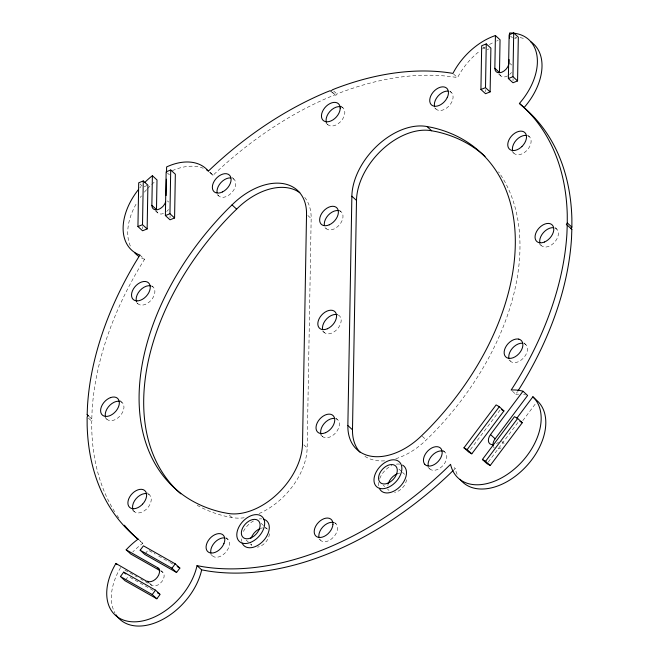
<?xml version="1.0" encoding="UTF-8"?>
<svg xmlns="http://www.w3.org/2000/svg" width="659" height="659" viewBox="0 0 659 659"><rect width="100%" height="100%" fill="white"/><g stroke="black" fill="none" stroke-linecap="round" stroke-linejoin="round"><path stroke-width="0.49" stroke-dasharray="3.29 2.47" d="M142.599 228.731L142.632 226.696M170.038 217.767L170.071 215.732M259.069 513.55A58.989 38.527 -47.6 0 0 307.16 447.898L311.163 218.541A58.997 38.527 -47.6 0 0 304.755 197.42M485.584 91.683L485.625 89.649M513.023 80.719L513.056 78.685M330.727 91.321L335.818 95.366L336.98 94.031L340.86 92.482A289.598 189.117 -47.6 0 1 455.344 77.251L457.56 77.647L458.096 76.592A55.158 36.023 -47.6 0 1 480.189 50.661M139.922 255.049L144.543 259.275L139.947 266.747A289.598 189.117 -47.6 0 0 92.112 410.384L91.782 418.984L92.647 419.725L91.741 421.175L91.782 429.627A289.598 189.117 -47.6 0 0 114.987 512.224M120.539 567.712L120.581 567.646A55.158 36.023 -47.6 0 0 114.995 613.134M512.471 391.265L515.775 394.288L517.488 391.668M125.605 580.027L128.34 576.37M145.326 553.708L148.069 550.059L155.137 554.062M470.427 449.586L500.148 409.939M488.261 462.066L519.111 420.903M522.768 420.681L536.253 402.698M395.787 458.722A58.989 38.527 -47.6 0 0 426.249 439.924L431.274 435.031A227.973 148.876 -47.6 0 0 498.583 171.842M209.686 172.353L212.997 175.368L215.254 173.185A289.598 189.117 -47.6 0 1 330.81 96.502L334.69 94.945M453.82 469.883L455.18 468.565L453.203 466.753M138.201 539.078L142.83 543.304L141.413 544.342A55.158 36.023 -47.6 0 0 132.821 551.896M144.247 186.645L146.99 185.55M487.232 49.598L489.06 48.865M514.671 38.634L516.499 37.901M515.775 394.288L517.175 394.197A55.158 36.023 -47.6 0 1 518.641 394.181M244.192 517.776A58.989 38.527 -47.6 0 1 232.001 517.546L227.083 516.615A227.973 148.876 -47.6 0 1 196.794 505.091M144.543 259.275L143.744 258.987A55.158 36.023 -47.6 0 1 140.276 257.298M158.671 556.064L169.264 562.069M170.154 562.572L172.798 564.071M160.434 570.859L162.18 571.847A8.551 5.585 -47.6 0 1 162.015 581.436A8.551 5.585 -47.6 0 1 151.99 585.439L140.647 579.014M124.938 570.117L137.154 577.037M130.111 577.375L153.077 590.39M142.83 543.304L141.174 542.028A289.598 189.117 -47.6 0 1 138.909 540.108M510.453 35.981L512.43 37.794M509.687 63.215L511.672 65.027M483.014 46.946L484.991 48.758M498.781 74.138L500.758 75.95M528.197 135.639L529.523 136.85M453.59 74.022L457.56 77.647M450.064 91.263L451.382 92.474M512.018 151.479L514.004 153.292M434.742 107.903L436.069 109.114M554.936 227.437L556.921 229.25M539.202 243.665L541.179 245.477M333.676 91.016L336.98 94.031M332.515 92.342L335.818 95.366M341 106.074L342.985 107.887M325.941 122.936L327.918 124.749M523.913 342.878L525.89 344.69M509.053 359.921L510.371 361.132M339.64 210.427L340.958 211.638M324.994 227.635L326.312 228.838M307.86 215.518L311.163 218.541M232.05 177.493L234.027 179.306M209.859 172.164L211.177 173.375M501.697 441.373L505 444.388M217.355 194.702L218.681 195.912M167.46 173.029L169.445 174.841M322.523 330.95L324.5 332.762M442.873 450.27L444.858 452.082M167.361 200.863L168.688 202.074M422.287 436.307L426.249 439.924M140.021 183.993L142.006 185.805M155.129 210.583L157.773 212.997M428.045 467.33L430.03 469.142M398.967 469.126L401.817 471.729M402.525 472.379L404.659 474.332M336.016 418.267L337.334 419.478M383.283 485.238L384.708 486.54M387.558 489.143L388.983 490.444M320.702 434.874L322.688 436.686M151.784 285.817L153.11 287.027M303.857 444.874L307.16 447.898M136.602 302.58L137.929 303.791M334.69 522.62L336.016 523.831M319.063 538.955L320.381 540.166M261.063 523.295L264.621 526.549M265.33 527.2L267.472 529.152M120.136 400.697L122.113 402.509M229.357 515.132L232.001 517.546M246.095 540.059L249.654 543.304M250.362 543.955L251.787 545.257A11.31 7.381 -47.6 0 1 250.89 543.469M105.102 417.592L107.087 419.404M226.012 537.686L227.989 539.499M89.138 416.57L92.647 419.725M88.438 418.152L91.741 421.175M147.278 492.874L149.263 494.678M210.831 554.4L212.149 555.611M132.533 510L134.518 511.812M160.911 570.554L162.888 572.366M149.346 583.026L151.99 585.439M212.997 175.368L212.478 174.734A55.158 36.023 -47.6 0 0 209.768 172.114M151.504 286.064A11.31 7.381 -47.6 0 1 153.432 296.896A11.31 7.381 -47.6 0 1 141.52 305.125L140.482 305.01A11.31 7.381 -47.6 0 1 136.8 302.3M120.482 401.578A11.31 7.381 -47.6 0 1 123.554 409.873A11.31 7.381 -47.6 0 1 115.309 419.544L114.139 420.047A11.31 7.381 -47.6 0 1 105.926 417.946M225.592 538.057A11.31 7.381 -47.6 0 1 228.549 547.827L227.981 549.046A11.31 7.381 -47.6 0 1 218.887 556.88A11.31 7.381 -47.6 0 1 211.152 554.005M482.446 48.98A55.158 36.023 -47.6 0 1 487.083 45.908M489.439 44.524A55.158 36.023 -47.6 0 1 494.201 42.102M496.598 41.064A55.158 36.023 -47.6 0 1 498.188 40.438M515.173 37.217A55.158 36.023 -47.6 0 1 516.615 37.266M520.108 37.645A55.158 36.023 -47.6 0 1 525.314 38.996M457.107 474.34A55.158 36.023 -47.6 0 1 455.18 468.565M523.6 394.568A55.158 36.023 -47.6 0 1 525.618 394.947M443.194 451.184A11.31 7.381 -47.6 0 1 443.639 464.727A11.31 7.381 -47.6 0 1 429.371 468.491L428.836 467.717A11.31 7.381 -47.6 0 1 428.441 466.827M527.966 135.82A11.31 7.381 -47.6 0 1 526.525 150.763L525.478 151.702A11.31 7.381 -47.6 0 1 512.933 151.743M118.917 518.081A289.598 189.117 -47.6 0 1 116.083 513.921M511.491 72.465A8.551 5.585 -47.6 0 1 509.679 74.426M507.554 75.925A8.551 5.585 -47.6 0 1 499.786 74.459M555.405 228.171A11.31 7.381 -47.6 0 1 557.802 236.927A11.31 7.381 -47.6 0 1 549.136 246.227L547.959 246.655A11.31 7.381 -47.6 0 1 540.158 243.888M339.278 210.781A11.31 7.381 -47.6 0 1 339.492 224.76A11.31 7.381 -47.6 0 1 325.093 227.446M139.774 187.93A55.158 36.023 -47.6 0 1 141.018 186.472M449.792 91.486A11.31 7.381 -47.6 0 1 451.885 101.799L451.234 103.002A11.31 7.381 -47.6 0 1 442.428 110.152A11.31 7.381 -47.6 0 1 434.965 107.598M334.475 522.776A11.31 7.381 -47.6 0 1 337.54 527.381L337.565 528.485A11.31 7.381 -47.6 0 1 329.558 540.248A11.31 7.381 -47.6 0 1 319.343 538.601M335.645 418.622A11.31 7.381 -47.6 0 1 335.868 432.601A11.31 7.381 -47.6 0 1 321.46 435.286M338.355 315.051A11.31 7.381 -47.6 0 1 337.21 329.212A11.31 7.381 -47.6 0 1 323.272 331.37M168.506 209.513A8.551 5.585 -47.6 0 1 166.694 211.473M163.457 213.5A8.551 5.585 -47.6 0 1 156.562 210.575M148.481 494.176A11.31 7.381 -47.6 0 1 147.204 508.377L146.199 509.366A11.31 7.381 -47.6 0 1 132.904 509.514M233.097 178.614A11.31 7.381 -47.6 0 1 231.12 193.301A11.31 7.381 -47.6 0 1 217.388 193.944M130.342 246.013A55.158 36.023 -47.6 0 1 136.718 203.03M140.309 197.478A55.158 36.023 -47.6 0 1 141.43 195.929M144.395 192.164A55.158 36.023 -47.6 0 1 146.932 189.265M147.583 188.556A55.158 36.023 -47.6 0 1 150.969 185.146M151.669 184.487A55.158 36.023 -47.6 0 1 155.994 180.739M172.296 170.681A55.158 36.023 -47.6 0 1 203.194 168.251M341.362 106.947A11.31 7.381 -47.6 0 1 344.83 112.335L344.764 113.48A11.31 7.381 -47.6 0 1 336.131 124.922A11.31 7.381 -47.6 0 1 326.394 122.376M384.601 460.855A58.989 38.527 -47.6 0 1 363.677 455.493M524.342 343.66A11.31 7.381 -47.6 0 1 525.882 354.707A11.31 7.381 -47.6 0 1 513.872 362.615L512.859 362.466A11.31 7.381 -47.6 0 1 509.308 359.583M498.558 442.123A8.551 5.585 -47.6 0 1 496.441 443.622M241.631 541.377A16.821 10.989 -47.6 0 1 241.408 538.873M243.393 531.459A16.821 10.989 -47.6 0 1 253.764 520.799M259.193 518.971A16.821 10.989 -47.6 0 1 261.738 518.872M378.694 485.749A16.821 10.989 -47.6 0 1 378.752 482.264M379.757 478.525A16.821 10.989 -47.6 0 1 391.874 465.526M396.388 464.15A16.821 10.989 -47.6 0 1 399.725 464.142M501.062 447.856A8.551 5.585 -47.6 0 1 496.746 448.927M494.266 447.873A8.551 5.585 -47.6 0 1 493.294 446.39M269.358 533.782A11.31 7.381 -47.6 0 1 257.405 547.168M260.956 528.271A11.31 7.381 -47.6 0 1 262.562 527.9M264.803 527.892A11.31 7.381 -47.6 0 1 266.722 528.543M406.504 479.76A11.31 7.381 -47.6 0 1 394.601 492.347M387.846 485.667A11.31 7.381 -47.6 0 1 388.159 484.011M398.143 473.45A11.31 7.381 -47.6 0 1 399.758 473.08"/><path stroke-width="0.99" d="M137.937 226.539L138.703 182.782L143.275 180.953L147.904 185.179L147.138 228.937L142.566 230.765L137.937 226.539L142.517 224.711L147.138 228.937M142.517 224.711L143.275 180.953M152.386 175.714L157.007 179.948L156.488 209.554L151.867 205.328L152.386 175.714L151.364 176.513A55.158 36.023 -47.6 0 0 144.972 182.255M165.376 215.575L166.142 171.818L170.714 169.989L175.343 174.215L174.577 217.972L170.006 219.801L165.376 215.575L169.948 213.747L174.577 217.972M166.109 195.566L166.398 179.215M166.521 172.057L166.612 166.941L167.674 166.455A55.158 36.023 -47.6 0 1 207.857 170.508L208.368 171.142L210.625 168.951A289.598 189.117 -47.6 0 1 326.18 92.268L330.068 90.72L331.197 91.14L332.35 89.805L336.238 88.257A289.598 189.117 -47.6 0 1 450.715 73.025L452.931 73.421L453.474 72.366A55.158 36.023 -47.6 0 1 494.365 35.916L495.42 35.561L500.049 39.787L499.473 72.506L494.851 68.272L495.42 35.561M169.948 213.747L170.714 169.989M347.861 425.557L351.865 196.201A58.989 38.527 -47.6 0 1 377.591 145.375A58.989 38.527 -47.6 0 1 427.024 126.544L431.942 127.475A227.973 148.876 -47.6 0 1 426.645 430.805L421.628 435.698A58.989 38.527 -47.6 0 1 372.162 456.39A58.989 38.527 -47.6 0 1 347.861 425.557L352.491 429.783A58.989 38.527 -47.6 0 0 360.053 452.247M352.491 429.783L356.494 200.427A58.989 38.527 -47.6 0 1 382.212 149.609A58.989 38.527 -47.6 0 1 431.653 130.779L436.563 131.701A227.973 148.876 -47.6 0 1 485.032 156.447M480.922 89.492L481.688 45.735L486.26 43.906L490.889 48.132L490.123 91.889L485.551 93.718L480.922 89.492L485.502 87.663L490.123 91.889M485.502 87.663L486.26 43.906M508.369 78.536L509.135 34.779L513.707 32.95L518.328 37.168L517.562 80.925L512.99 82.754L508.369 78.536L512.941 76.708L517.562 80.925M509.077 59.549L509.028 62.613A8.551 5.585 -47.6 0 1 501.82 72.226A8.551 5.585 -47.6 0 1 494.851 68.272M509.456 38.107L509.547 33.008L510.544 32.991A55.158 36.023 -47.6 0 1 520.215 102.491L519.391 103.422L528.419 111.519A289.598 189.117 -47.6 0 1 571.872 218.689L571.888 227.116L570.974 228.566L571.847 229.307L571.534 237.932A289.598 189.117 -47.6 0 1 518.023 390.828M512.941 76.708L513.707 32.95M88.471 415.969L87.153 414.758L87.49 406.158A289.598 189.117 -47.6 0 1 135.317 262.521L139.922 255.049L139.123 254.761A55.158 36.023 -47.6 0 1 138.555 189.421M460.089 479.299A55.158 36.023 -47.6 0 0 524.342 468.343A55.158 36.023 -47.6 0 0 537.522 401.092L532.851 396.833A55.158 36.023 -47.6 0 1 513.353 469.908A55.158 36.023 -47.6 0 1 450.558 464.34L443.771 470.905A289.598 189.117 -47.6 0 1 203.68 566.839L197.033 565.644A55.158 36.023 -47.6 0 1 133.159 621.824A55.158 36.023 -47.6 0 1 115.91 563.478L148.687 582.424M571.847 229.307L566.378 224.365L567.284 222.915L567.251 214.463A289.598 189.117 -47.6 0 0 523.79 107.293L519.391 103.422M120.432 576.534L123.719 572.144L155.516 590.167L160.137 594.393L156.85 598.776L125.053 580.76L120.432 576.534L152.229 594.55L156.85 598.776M140.153 550.216L143.448 545.825L175.245 563.849L179.866 568.074L176.579 572.465L144.782 554.441L140.153 550.216L171.95 568.231L176.579 572.465M152.229 594.55L155.516 590.167M171.95 568.231L175.245 563.849M463.985 447.791L496.128 404.906L499.308 406.71L503.937 410.936L471.795 453.82L468.615 452.016L463.985 447.791L467.165 449.595L471.795 453.82M467.165 449.595L499.308 406.71M493.146 444.693A8.551 5.585 -47.6 0 1 490.518 434.578L522.999 391.248L527.62 395.474L495.14 438.803A8.551 5.585 -47.6 0 0 493.056 445.459M482.396 459.488L514.49 416.677L517.669 418.481L522.29 422.707L490.205 465.518L487.026 463.714L482.396 459.488L485.576 461.292L490.205 465.518M516.92 418.086L532.851 396.833M485.576 461.292L517.669 418.481M524.02 107.648L524.836 106.717A55.158 36.023 -47.6 0 0 530.487 41.575M159.569 570.365L130.77 554.046L126.198 549.763A55.158 36.023 -47.6 0 1 136.784 540.116L138.201 539.078L136.553 537.802A289.598 189.117 -47.6 0 1 87.153 425.401L87.112 416.949L88.026 415.499L87.153 414.758M232.017 204.908L227.759 209.06A227.973 148.876 -47.6 0 0 222.462 512.389L227.38 513.32A58.989 38.527 -47.6 0 0 276.813 494.489A58.989 38.527 -47.6 0 0 302.53 443.664L306.534 214.315A58.997 38.527 -47.6 0 0 281.863 183.424A58.997 38.527 -47.6 0 0 232.017 204.908L236.639 209.134A58.997 38.527 -47.6 0 1 299.787 192.692M236.639 209.134L232.38 213.294A227.973 148.876 -47.6 0 0 180.805 493.822M453.145 470.534L448.4 475.131A289.598 189.117 -47.6 0 1 208.31 571.065L201.662 569.87L197.033 565.644M522.735 343.257L522.398 343.207A11.31 7.381 -47.6 0 0 512.397 348.249A11.31 7.381 -47.6 0 0 508.979 358.644M501.548 409.585L503.937 410.936M519.91 421.356L522.29 422.707M177.213 566.575L179.866 568.074M126.149 549.82L157.559 567.621L159.536 569.434M157.493 592.894L159.256 593.891M566.378 224.365L567.242 225.098L566.913 233.698A289.598 189.117 -47.6 0 1 512.867 387.434L511.145 390.054L512.545 389.971A55.158 36.023 -47.6 0 1 522.941 391.232M567.284 222.915L571.888 227.116M427.024 126.544L431.653 130.779M351.865 196.201L356.494 200.427M490.518 434.578L495.14 438.803M115.951 563.412L117.277 564.623M123.719 572.144L125.704 573.956M132.904 509.514A11.31 7.381 -47.6 0 1 136.1 498.649A11.31 7.381 -47.6 0 1 146.611 493.591M428.185 465.839A11.31 7.381 -47.6 0 1 432.18 455.427A11.31 7.381 -47.6 0 1 442.222 450.962M210.855 553.041A11.31 7.381 -47.6 0 1 214.57 542.629A11.31 7.381 -47.6 0 1 224.595 537.876M138.159 539.457A289.598 189.117 -47.6 0 1 124.386 525.215M319.022 537.653A11.31 7.381 -47.6 0 1 323.017 526.73A11.31 7.381 -47.6 0 1 333.553 522.463M324.401 225.6A11.31 7.381 -47.6 0 1 328.256 215.18A11.31 7.381 -47.6 0 1 338.289 210.575M201.662 569.87A55.158 36.023 -47.6 0 1 162.295 619.641A55.158 36.023 -47.6 0 1 115.992 614.789M434.611 106.676A11.31 7.381 -47.6 0 1 437.84 96.296A11.31 7.381 -47.6 0 1 447.832 91.082M105.547 417.04A11.31 7.381 -47.6 0 1 113.892 402.369L115.07 401.866A11.31 7.381 -47.6 0 1 119.518 401.331M321.048 434.413A11.31 7.381 -47.6 0 1 324.154 423.556A11.31 7.381 -47.6 0 1 334.665 418.416M322.589 329.516A11.31 7.381 -47.6 0 1 326.93 318.594A11.31 7.381 -47.6 0 1 337.466 314.697M136.429 301.385A11.31 7.381 -47.6 0 1 140.013 290.479A11.31 7.381 -47.6 0 1 150.549 285.8M165.656 201.893A8.551 5.585 -47.6 0 1 157.723 209.636A8.551 5.585 -47.6 0 1 151.867 205.328M157.559 567.621A8.551 5.585 -47.6 0 1 157.386 577.21A8.551 5.585 -47.6 0 1 147.369 581.213M539.853 242.932A11.31 7.381 -47.6 0 1 543.469 232.528A11.31 7.381 -47.6 0 1 553.486 227.676M217.066 192.708A11.31 7.381 -47.6 0 1 220.971 182.551A11.31 7.381 -47.6 0 1 230.749 177.914M138.67 256.277A55.158 36.023 -47.6 0 1 134.461 252.504M206.662 169.948A55.158 36.023 -47.6 0 1 208.269 170.969M326.394 122.376A11.31 7.381 -47.6 0 1 329.871 111.478A11.31 7.381 -47.6 0 1 340.398 106.7M512.611 150.804A11.31 7.381 -47.6 0 1 516.499 139.881A11.31 7.381 -47.6 0 1 527.035 135.515M402.575 465.106A16.821 10.989 -47.6 0 1 399.848 486.746A16.821 10.989 -47.6 0 1 379.362 488.286M263.542 519.177A16.821 10.989 -47.6 0 1 263.666 540.495A16.821 10.989 -47.6 0 1 242.166 543.098M251.227 537.983A11.31 7.381 -47.6 0 1 260.14 528.559M388.423 483.162A11.31 7.381 -47.6 0 1 397.336 473.739M340.201 108.109L340.143 109.254A11.31 7.381 -47.6 0 1 325.546 121.643A11.31 7.381 -47.6 0 1 326.403 106.074A11.31 7.381 -47.6 0 1 340.201 108.109M223.928 543.601L223.36 544.82A11.31 7.381 -47.6 0 1 207.321 551.146A11.31 7.381 -47.6 0 1 215.065 534.581A11.31 7.381 -47.6 0 1 223.928 543.601M447.255 97.565L445.846 99.946A11.31 7.381 -47.6 0 1 432.18 105.448A11.31 7.381 -47.6 0 1 433.218 92.071A11.31 7.381 -47.6 0 1 446.753 88.24L447.37 88.94A11.31 7.381 -47.6 0 1 447.255 97.565M142.583 504.143L141.57 505.14A11.31 7.381 -47.6 0 1 127.887 502.875A11.31 7.381 -47.6 0 1 141.644 489.324A11.31 7.381 -47.6 0 1 142.583 504.143M521.903 146.537L520.849 147.476A11.31 7.381 -47.6 0 1 507.784 144.066A11.31 7.381 -47.6 0 1 522.085 131.223A11.31 7.381 -47.6 0 1 521.903 146.537M110.44 397.641L109.262 398.143A11.31 7.381 -47.6 0 0 100.596 410.738A11.31 7.381 -47.6 0 0 109.509 415.813L110.687 415.31A11.31 7.381 -47.6 0 0 119.353 402.715A11.31 7.381 -47.6 0 0 110.44 397.641M544.515 242.001L543.337 242.43A11.31 7.381 -47.6 0 1 536.673 231.342A11.31 7.381 -47.6 0 1 552.695 225.502A11.31 7.381 -47.6 0 1 544.515 242.001M136.891 300.891L135.861 300.784A11.31 7.381 -47.6 0 1 136.215 285.405A11.31 7.381 -47.6 0 1 150.26 286.92A11.31 7.381 -47.6 0 1 136.891 300.891M518.781 339.13L517.776 338.981A11.31 7.381 -47.6 0 0 505.445 347.491A11.31 7.381 -47.6 0 0 508.229 358.241L509.242 358.389A11.31 7.381 -47.6 0 0 521.574 349.871A11.31 7.381 -47.6 0 0 518.781 339.13M424.742 464.266L424.207 463.491A11.31 7.381 -47.6 0 1 433.515 447.214A11.31 7.381 -47.6 0 1 440.78 457.774A11.31 7.381 -47.6 0 1 424.742 464.266M332.943 524.259L332.919 523.155A11.31 7.381 -47.6 0 0 318.552 522.332A11.31 7.381 -47.6 0 0 318.874 537.431A11.31 7.381 -47.6 0 0 332.943 524.259M329.253 224.818A11.31 7.381 -47.6 0 0 337.013 208.038A11.31 7.381 -47.6 0 0 320.776 215.172A11.31 7.381 -47.6 0 0 329.253 224.818M325.62 432.658A11.31 7.381 -47.6 0 0 333.388 415.878A11.31 7.381 -47.6 0 0 317.152 423.012A11.31 7.381 -47.6 0 0 325.62 432.658M327.432 328.734A11.31 7.381 -47.6 0 0 335.2 311.962A11.31 7.381 -47.6 0 0 318.964 319.096A11.31 7.381 -47.6 0 0 327.432 328.734M222.553 191.909A11.31 7.381 -47.6 0 0 229.406 175.08A11.31 7.381 -47.6 0 0 213.228 183.153A11.31 7.381 -47.6 0 0 222.553 191.909M387.69 487.602A16.821 10.989 -47.6 0 0 400.12 462.758A16.821 10.989 -47.6 0 0 375.959 472.412A16.821 10.989 -47.6 0 0 387.69 487.602M250.577 538.049A11.31 7.381 -47.6 0 0 258.929 521.343A11.31 7.381 -47.6 0 0 242.693 527.834A11.31 7.381 -47.6 0 0 250.577 538.049M250.502 542.423A16.821 10.989 -47.6 0 0 262.925 517.579A16.821 10.989 -47.6 0 0 238.772 527.233A16.821 10.989 -47.6 0 0 250.502 542.423M387.772 483.228A11.31 7.381 -47.6 0 0 396.125 466.531A11.31 7.381 -47.6 0 0 379.889 473.014A11.31 7.381 -47.6 0 0 387.772 483.228"/></g></svg>
